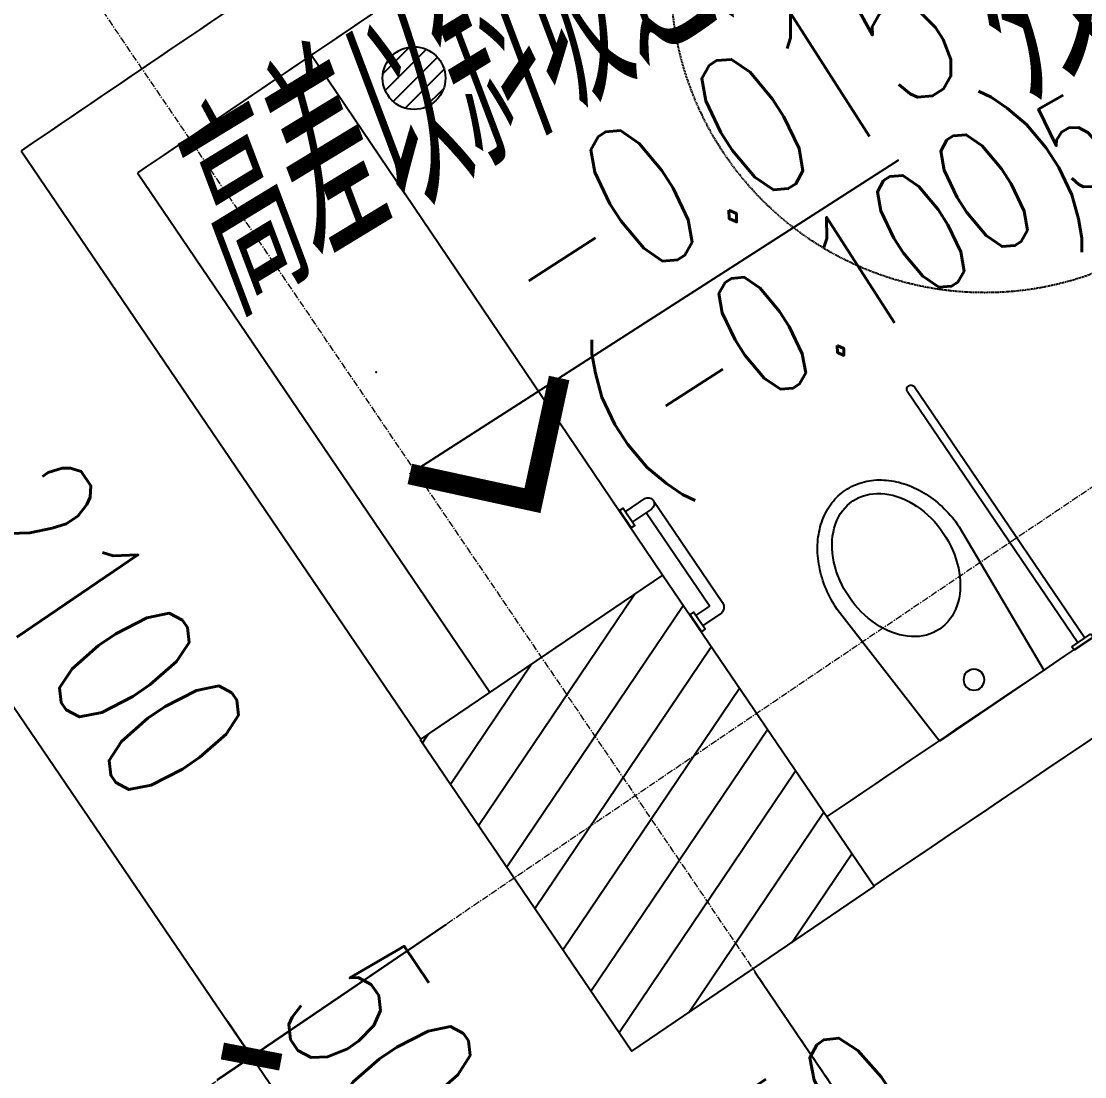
# Model space of a CAD drawing. Header units: millimetres. Extents: x -167 to 12027559, y -6694179 to 6449.
# Drawn here: x 11603958 to 11606499, y -6439510 to -6436987 of the extents above; entities that cross this region are included whole.
import ezdxf
from ezdxf.enums import TextEntityAlignment as Align

# ---------------------------------------------------------------- set-up
doc = ezdxf.new("R2010")
doc.units = ezdxf.units.MM
doc.header["$LTSCALE"] = 10
for name, pattern in [('A1-RG-AXIS$0$CENTER', [50.8, 31.75, -6.35, 6.35, -6.35]), ('A1-RI-F1$0$442 Site - Ground$0$HIDDEN2', [0.1875, 0.125, -0.0625]), ('A1-RI-F1$0$CENTER2', [1.125, 0.75, -0.125, 0.125, -0.125]), ('A1-RI-F1$0$Dash', [6, 3, -3]), ('A1-RI-F1$0$HIDDEN', [0.375, 0.25, -0.125]), ('A1-RI-F1$0$SJX', [9, 6, -3]), ('A1-RI-F1$0$ZXX0', [15, 10, -2.5, 0, -2.5]), ('A1-RI-F1$0$ZXX1000', [18, 15, -1.25, 0.5, -1.25])]:
    doc.linetypes.add(name, pattern=pattern)
for name, color, linetype in [('A1-RD-1F$0$A-GLAZ', 140, 'Continuous'), ('A1-RG-AXIS$0$A-COLU-HATH', 8, 'Continuous'), ('A1-RG-AXIS$0$A-COLUMN', 7, 'Continuous'), ('A1-RI-F1$0$442 Site - clean$0$mry-roads', 2, 'Continuous'), ('A1-RI-F1$0$442 Site - clean$0$mry-water hatch', 154, 'Continuous'), ('A1-RI-F1$0$442 Site - Ground$0$mry-overhead', 253, 'A1-RI-F1$0$442 Site - Ground$0$HIDDEN2'), ('A1-RI-F1$0$A-DIMS-1：100', 1, 'Continuous'), ('A1-RI-F1$0$A-EVAC1', 5, 'Continuous'), ('A1-RI-F1$0$A-FIXT', 55, 'Continuous'), ('A1-RI-F1$0$A-HATH', 8, 'Continuous'), ('A1-RI-F1$0$A-STRS-TREA', 50, 'Continuous'), ('A1-RI-F1$0$A-SYMB', 4, 'Continuous'), ('A1-RI-F1$0$A-SYMB-AREA', 4, 'Continuous'), ('A1-RI-F1$0$A-SYMB-NAME', 4, 'Continuous'), ('A1-RI-F1$0$A-TEXT', 4, 'Continuous'), ('A1-RI-F1$0$A-WALL', 7, 'Continuous'), ('A1-RI-F1$0$G-ACCS', 7, 'Continuous'), ('A1-RI-F1$0$G-EVAC', 5, 'Continuous'), ('A1-RI-F1$0$道路中线_N1', 7, 'Continuous'), ('A1-RI-F1$0$道路中线_中科路', 7, 'Continuous'), ('A1-RI-F1$0$道路中线_内部道路', 3, 'A1-RI-F1$0$CENTER2')]:
    doc.layers.add(name, color=color, linetype=linetype)
doc.layers.add('A1-RG-AXIS$0$A-GRID', color=1, linetype='A1-RG-AXIS$0$CENTER', lineweight=9)
doc.layers.add('A1-RI-F1$0$车行道边线', color=5, linetype='A1-RI-F1$0$SJX', lineweight=40)
doc.styles.add('A1-RI-F1$0$ECADI', font='gbeitc.shx', dxfattribs={"width": 0.7, "bigfont": 'gbcbig.shx'})
doc.styles.add('A1-RI-F1$0$XD2008', font='txt.shx', dxfattribs={"width": 0.7, "bigfont": 'xd-hztxt.shx'})
doc.dimstyles.new('A1-RI-F1$0$XD100$0', dxfattribs={"dimscale": 100, "dimtxt": 3.5, "dimasz": 2, "dimexe": 1, "dimexo": 2, "dimgap": 1, "dimtad": 1, "dimdec": 0, "dimdsep": 46, "dimtxsty": 'A1-RI-F1$0$XD2008', "dimblk1": 'A1-RI-F1$0$_ArchTick', "dimblk2": 'A1-RI-F1$0$_ArchTick', "dimsah": 1, "dimcen": 2.5, "dimclrd": 1, "dimclre": 1, "dimclrt": 4, "dimaunit": 1, "dimadec": 0, "dimazin": 0, "dimtfac": 1, "dimtdec": 0, "dimtix": 1, "dimtmove": 2, "dimatfit": 3, "dimfxl": 0, "dimtolj": 1, "dimtzin": 0, "dimarcsym": 0})
pattern_1 = [(56, (-5304, 12651), (-92.02317055, 62.0704123), [])]

# ---------------------------------------------------------------- blocks, each defined once
blk = doc.blocks.new('A1-RI-F1$0$A-X-D2-60$0$A$C3F557B8E')
at = {"layer": 'A1-RI-F1$0$A-FIXT'}
for p, q in [((10, 340), (60, 340)), ((10, 310), (47.4, 310)), ((50, 40), (50, 307.5)), ((80, 25), (80, 320)), ((65, 40), (10, 40)), ((65, 10), (10, 10))]:
    blk.add_line(p, q, dxfattribs=at)
for points in [[(0, 300), (0, 350), (10, 350), (10, 300)], [(0, 0), (10, 0), (10, 50), (0, 50)]]:
    blk.add_lwpolyline(points, close=True, dxfattribs=at)
for centre, radius, start, end in [((60, 320), 20, 0, 90), ((47.4, 307.4), 2.62, 0.6603, 89.7265), ((65, 25), 15, 270, 90)]:
    blk.add_arc(centre, radius, start, end, dxfattribs=at)
blk = doc.blocks.new('A1-RI-F1$0$A-X-D2-60$0$A$C5B7600E4')
at = {"layer": 'A1-RI-F1$0$A-FIXT'}
for p, q in [((55, 745), (0, 745)), ((0, 745), (0, 735)), ((9.5, 744.9), (54.5, 744.9)), ((55, 735), (55, 745)), ((0, 735), (55, 735)), ((17.5, 10), (17.5, 735)), ((37.5, 10), (37.5, 735))]:
    blk.add_line(p, q, dxfattribs=at)
blk.add_arc((27.5, 10), 10, 180, 0, dxfattribs=at)
blk = doc.blocks.new('A1-RI-F1$0$A-X-D2-60$0$A$C13196AD3')
at = {"layer": 'A1-RI-F1$0$A-FIXT'}
for p, q in [((83.2, 756.6, 0), (57.8, 359.3, 0)), ((83.2, 756.6, 0), (57.8, 359.3, 0)), ((384.6, 756.6, 0), (83.2, 756.6, 0)), ((410, 359.3, 0), (384.6, 756.6, 0)), ((410, 359.3, 0), (384.6, 756.6, 0)), ((216.8, 534, 0), (208.4, 532.2, 0)), ((216.8, 534, 0), (208.4, 532.2, 0)), ((225.3, 535.1, 0), (216.8, 534, 0)), ((225.3, 535.1, 0), (216.8, 534, 0)), ((233.9, 535.4, 0), (225.3, 535.1, 0)), ((233.9, 535.4, 0), (225.3, 535.1, 0)), ((242.4, 535.1, 0), (233.9, 535.4, 0)), ((242.4, 535.1, 0), (233.9, 535.4, 0)), ((250.9, 534, 0), (242.4, 535.1, 0)), ((250.9, 534, 0), (242.4, 535.1, 0)), ((259.4, 532.2, 0), (250.9, 534, 0)), ((259.4, 532.2, 0), (250.9, 534, 0)), ((168.3, 512.6, 0), (161, 506.6, 0)), ((168.3, 512.6, 0), (161, 506.6, 0)), ((175.9, 517.8, 0), (168.3, 512.6, 0)), ((175.9, 517.8, 0), (168.3, 512.6, 0)), ((183.8, 522.4, 0), (175.9, 517.8, 0)), ((183.8, 522.4, 0), (175.9, 517.8, 0)), ((191.8, 526.4, 0), (183.8, 522.4, 0)), ((191.8, 526.4, 0), (183.8, 522.4, 0)), ((200, 529.6, 0), (191.8, 526.4, 0)), ((200, 529.6, 0), (191.8, 526.4, 0)), ((208.4, 532.2, 0), (200, 529.6, 0)), ((208.4, 532.2, 0), (200, 529.6, 0)), ((267.7, 529.6, 0), (259.4, 532.2, 0)), ((267.7, 529.6, 0), (259.4, 532.2, 0)), ((275.9, 526.4, 0), (267.7, 529.6, 0)), ((275.9, 526.4, 0), (267.7, 529.6, 0)), ((284, 522.4, 0), (275.9, 526.4, 0)), ((284, 522.4, 0), (275.9, 526.4, 0)), ((291.8, 517.8, 0), (284, 522.4, 0)), ((291.8, 517.8, 0), (284, 522.4, 0)), ((299.4, 512.6, 0), (291.8, 517.8, 0)), ((299.4, 512.6, 0), (291.8, 517.8, 0)), ((306.8, 506.6, 0), (299.4, 512.6, 0)), ((306.8, 506.6, 0), (299.4, 512.6, 0)), ((140.7, 485.3, 0), (134.7, 477.1, 0)), ((140.7, 485.3, 0), (134.7, 477.1, 0)), ((147.1, 493, 0), (140.7, 485.3, 0)), ((147.1, 493, 0), (140.7, 485.3, 0)), ((153.9, 500.1, 0), (147.1, 493, 0)), ((153.9, 500.1, 0), (147.1, 493, 0)), ((161, 506.6, 0), (153.9, 500.1, 0)), ((161, 506.6, 0), (153.9, 500.1, 0)), ((313.9, 500.1, 0), (306.8, 506.6, 0)), ((313.9, 500.1, 0), (306.8, 506.6, 0)), ((320.6, 493, 0), (313.9, 500.1, 0)), ((320.6, 493, 0), (313.9, 500.1, 0)), ((327, 485.3, 0), (320.6, 493, 0)), ((327, 485.3, 0), (320.6, 493, 0)), ((333.1, 477.1, 0), (327, 485.3, 0)), ((333.1, 477.1, 0), (327, 485.3, 0)), ((123.8, 459.2, 0), (119, 449.6, 0)), ((123.8, 459.2, 0), (119, 449.6, 0)), ((129, 468.4, 0), (123.8, 459.2, 0)), ((129, 468.4, 0), (123.8, 459.2, 0)), ((134.7, 477.1, 0), (129, 468.4, 0)), ((134.7, 477.1, 0), (129, 468.4, 0)), ((338.7, 468.4, 0), (333.1, 477.1, 0)), ((338.7, 468.4, 0), (333.1, 477.1, 0)), ((344, 459.2, 0), (338.7, 468.4, 0)), ((344, 459.2, 0), (338.7, 468.4, 0)), ((348.8, 449.6, 0), (344, 459.2, 0)), ((348.8, 449.6, 0), (344, 459.2, 0)), ((114.6, 439.6, 0), (110.7, 429.2, 0)), ((114.6, 439.6, 0), (110.7, 429.2, 0)), ((119, 449.6, 0), (114.6, 439.6, 0)), ((119, 449.6, 0), (114.6, 439.6, 0)), ((353.1, 439.6, 0), (348.8, 449.6, 0)), ((353.1, 439.6, 0), (348.8, 449.6, 0)), ((357, 429.2, 0), (353.1, 439.6, 0)), ((357, 429.2, 0), (353.1, 439.6, 0)), ((104.4, 407.6, 0), (102.1, 396.4, 0)), ((104.4, 407.6, 0), (102.1, 396.4, 0)), ((107.3, 418.5, 0), (104.4, 407.6, 0)), ((107.3, 418.5, 0), (104.4, 407.6, 0)), ((110.7, 429.2, 0), (107.3, 418.5, 0)), ((110.7, 429.2, 0), (107.3, 418.5, 0)), ((360.4, 418.5, 0), (357, 429.2, 0)), ((360.4, 418.5, 0), (357, 429.2, 0)), ((363.3, 407.6, 0), (360.4, 418.5, 0)), ((363.3, 407.6, 0), (360.4, 418.5, 0)), ((365.7, 396.4, 0), (363.3, 407.6, 0)), ((365.7, 396.4, 0), (363.3, 407.6, 0)), ((100.2, 385.1, 0), (98.9, 373.6, 0)), ((100.2, 385.1, 0), (98.9, 373.6, 0)), ((102.1, 396.4, 0), (100.2, 385.1, 0)), ((102.1, 396.4, 0), (100.2, 385.1, 0)), ((367.6, 385.1, 0), (365.7, 396.4, 0)), ((367.6, 385.1, 0), (365.7, 396.4, 0)), ((368.9, 373.6, 0), (367.6, 385.1, 0)), ((368.9, 373.6, 0), (367.6, 385.1, 0)), ((57.8, 359.3, 0), (57.9, 352.3, 0)), ((57.8, 359.3, 0), (57.9, 352.3, 0)), ((98.1, 362.1, 0), (97.8, 350.4, 0)), ((98.1, 362.1, 0), (97.8, 350.4, 0)), ((98.9, 373.6, 0), (98.1, 362.1, 0)), ((98.9, 373.6, 0), (98.1, 362.1, 0)), ((369.7, 362.1, 0), (368.9, 373.6, 0)), ((369.7, 362.1, 0), (368.9, 373.6, 0)), ((370, 350.4, 0), (369.7, 362.1, 0)), ((370, 350.4, 0), (369.7, 362.1, 0)), ((409.9, 352.3, 0), (410, 359.3, 0)), ((409.9, 352.3, 0), (410, 359.3, 0)), ((57.9, 352.3, 0), (58.1, 345.2, 0)), ((57.9, 352.3, 0), (58.1, 345.2, 0)), ((58.1, 345.2, 0), (58.6, 338.1, 0)), ((58.1, 345.2, 0), (58.6, 338.1, 0)), ((58.6, 338.1, 0), (59.2, 331.1, 0)), ((58.6, 338.1, 0), (59.2, 331.1, 0)), ((59.2, 331.1, 0), (60, 324.1, 0)), ((59.2, 331.1, 0), (60, 324.1, 0)), ((97.8, 350.4, 0), (98.1, 338.8, 0)), ((97.8, 350.4, 0), (98.1, 338.8, 0)), ((98.1, 338.8, 0), (98.9, 327.2, 0)), ((98.1, 338.8, 0), (98.9, 327.2, 0)), ((368.9, 327.2, 0), (369.7, 338.8, 0)), ((368.9, 327.2, 0), (369.7, 338.8, 0)), ((369.7, 338.8, 0), (370, 350.4, 0)), ((369.7, 338.8, 0), (370, 350.4, 0)), ((407.8, 324.1, 0), (408.6, 331.1, 0)), ((407.8, 324.1, 0), (408.6, 331.1, 0)), ((408.6, 331.1, 0), (409.2, 338.1, 0)), ((408.6, 331.1, 0), (409.2, 338.1, 0)), ((409.2, 338.1, 0), (409.6, 345.2, 0)), ((409.2, 338.1, 0), (409.6, 345.2, 0)), ((409.6, 345.2, 0), (409.9, 352.3, 0)), ((409.6, 345.2, 0), (409.9, 352.3, 0)), ((60, 324.1, 0), (60.9, 317.2, 0)), ((60, 324.1, 0), (60.9, 317.2, 0)), ((60.9, 317.2, 0), (62, 310.2, 0)), ((60.9, 317.2, 0), (62, 310.2, 0)), ((62, 310.2, 0), (63.3, 303.4, 0)), ((62, 310.2, 0), (63.3, 303.4, 0)), ((98.9, 327.2, 0), (100.2, 315.8, 0)), ((98.9, 327.2, 0), (100.2, 315.8, 0)), ((100.2, 315.8, 0), (102.1, 304.4, 0)), ((100.2, 315.8, 0), (102.1, 304.4, 0)), ((365.7, 304.4, 0), (367.6, 315.8, 0)), ((365.7, 304.4, 0), (367.6, 315.8, 0)), ((367.6, 315.8, 0), (368.9, 327.2, 0)), ((367.6, 315.8, 0), (368.9, 327.2, 0)), ((404.4, 303.4, 0), (405.7, 310.2, 0)), ((404.4, 303.4, 0), (405.7, 310.2, 0)), ((405.7, 310.2, 0), (406.9, 317.2, 0)), ((405.7, 310.2, 0), (406.9, 317.2, 0)), ((406.9, 317.2, 0), (407.8, 324.1, 0)), ((406.9, 317.2, 0), (407.8, 324.1, 0)), ((63.3, 303.4, 0), (64.8, 296.5, 0)), ((63.3, 303.4, 0), (64.8, 296.5, 0)), ((64.8, 296.5, 0), (66.4, 289.8, 0)), ((64.8, 296.5, 0), (66.4, 289.8, 0)), ((66.4, 289.8, 0), (68.2, 283.1, 0)), ((66.4, 289.8, 0), (68.2, 283.1, 0)), ((68.2, 283.1, 0), (70.1, 276.5, 0)), ((68.2, 283.1, 0), (70.1, 276.5, 0)), ((102.1, 304.4, 0), (104.4, 293.3, 0)), ((102.1, 304.4, 0), (104.4, 293.3, 0)), ((104.4, 293.3, 0), (107.3, 282.3, 0)), ((104.4, 293.3, 0), (107.3, 282.3, 0)), ((107.3, 282.3, 0), (110.7, 271.7, 0)), ((107.3, 282.3, 0), (110.7, 271.7, 0)), ((357, 271.7, 0), (360.4, 282.3, 0)), ((357, 271.7, 0), (360.4, 282.3, 0)), ((360.4, 282.3, 0), (363.3, 293.3, 0)), ((360.4, 282.3, 0), (363.3, 293.3, 0)), ((363.3, 293.3, 0), (365.7, 304.4, 0)), ((363.3, 293.3, 0), (365.7, 304.4, 0)), ((397.6, 276.5, 0), (399.6, 283.1, 0)), ((397.6, 276.5, 0), (399.6, 283.1, 0)), ((399.6, 283.1, 0), (401.4, 289.8, 0)), ((399.6, 283.1, 0), (401.4, 289.8, 0)), ((401.4, 289.8, 0), (403, 296.5, 0)), ((401.4, 289.8, 0), (403, 296.5, 0)), ((403, 296.5, 0), (404.4, 303.4, 0)), ((403, 296.5, 0), (404.4, 303.4, 0)), ((70.1, 276.5, 0), (72.3, 270, 0)), ((70.1, 276.5, 0), (72.3, 270, 0)), ((72.3, 270, 0), (74.5, 263.5, 0)), ((72.3, 270, 0), (74.5, 263.5, 0)), ((74.5, 263.5, 0), (77, 257.2, 0)), ((74.5, 263.5, 0), (77, 257.2, 0)), ((77, 257.2, 0), (79.6, 250.9, 0)), ((77, 257.2, 0), (79.6, 250.9, 0)), ((110.7, 271.7, 0), (114.6, 261.3, 0)), ((110.7, 271.7, 0), (114.6, 261.3, 0)), ((114.6, 261.3, 0), (119, 251.3, 0)), ((114.6, 261.3, 0), (119, 251.3, 0)), ((348.8, 251.3, 0), (353.1, 261.3, 0)), ((348.8, 251.3, 0), (353.1, 261.3, 0)), ((353.1, 261.3, 0), (357, 271.7, 0)), ((353.1, 261.3, 0), (357, 271.7, 0)), ((388.2, 250.9, 0), (390.8, 257.2, 0)), ((388.2, 250.9, 0), (390.8, 257.2, 0)), ((390.8, 257.2, 0), (393.2, 263.5, 0)), ((390.8, 257.2, 0), (393.2, 263.5, 0)), ((393.2, 263.5, 0), (395.5, 270, 0)), ((393.2, 263.5, 0), (395.5, 270, 0)), ((395.5, 270, 0), (397.6, 276.5, 0)), ((395.5, 270, 0), (397.6, 276.5, 0)), ((79.6, 250.9, 0), (82.3, 244.8, 0)), ((79.6, 250.9, 0), (82.3, 244.8, 0)), ((82.3, 244.8, 0), (85.2, 238.8, 0)), ((82.3, 244.8, 0), (85.2, 238.8, 0)), ((85.2, 238.8, 0), (88.2, 232.9, 0)), ((85.2, 238.8, 0), (88.2, 232.9, 0)), ((88.2, 232.9, 0), (91.4, 227.1, 0)), ((88.2, 232.9, 0), (91.4, 227.1, 0)), ((119, 251.3, 0), (123.8, 241.7, 0)), ((119, 251.3, 0), (123.8, 241.7, 0)), ((123.8, 241.7, 0), (129, 232.5, 0)), ((123.8, 241.7, 0), (129, 232.5, 0)), ((129, 232.5, 0), (134.7, 223.8, 0)), ((129, 232.5, 0), (134.7, 223.8, 0)), ((333.1, 223.8, 0), (338.7, 232.5, 0)), ((333.1, 223.8, 0), (338.7, 232.5, 0)), ((338.7, 232.5, 0), (344, 241.7, 0)), ((338.7, 232.5, 0), (344, 241.7, 0)), ((344, 241.7, 0), (348.8, 251.3, 0)), ((344, 241.7, 0), (348.8, 251.3, 0)), ((376.3, 227.1, 0), (379.5, 232.9, 0)), ((376.3, 227.1, 0), (379.5, 232.9, 0)), ((379.5, 232.9, 0), (382.6, 238.8, 0)), ((379.5, 232.9, 0), (382.6, 238.8, 0)), ((382.6, 238.8, 0), (385.5, 244.8, 0)), ((382.6, 238.8, 0), (385.5, 244.8, 0)), ((385.5, 244.8, 0), (388.2, 250.9, 0)), ((385.5, 244.8, 0), (388.2, 250.9, 0)), ((91.4, 227.1, 0), (94.7, 221.4, 0)), ((91.4, 227.1, 0), (94.7, 221.4, 0)), ((94.7, 221.4, 0), (98.2, 215.9, 0)), ((94.7, 221.4, 0), (98.2, 215.9, 0)), ((98.2, 215.9, 0), (101.8, 210.5, 0)), ((98.2, 215.9, 0), (101.8, 210.5, 0)), ((101.8, 210.5, 0), (105.5, 205.3, 0)), ((101.8, 210.5, 0), (105.5, 205.3, 0)), ((105.5, 205.3, 0), (109.4, 200.2, 0)), ((105.5, 205.3, 0), (109.4, 200.2, 0)), ((134.7, 223.8, 0), (140.7, 215.6, 0)), ((134.7, 223.8, 0), (140.7, 215.6, 0)), ((140.7, 215.6, 0), (147.1, 207.9, 0)), ((140.7, 215.6, 0), (147.1, 207.9, 0)), ((147.1, 207.9, 0), (153.9, 200.8, 0)), ((147.1, 207.9, 0), (153.9, 200.8, 0)), ((313.9, 200.8, 0), (320.6, 207.9, 0)), ((313.9, 200.8, 0), (320.6, 207.9, 0)), ((320.6, 207.9, 0), (327, 215.6, 0)), ((320.6, 207.9, 0), (327, 215.6, 0)), ((327, 215.6, 0), (333.1, 223.8, 0)), ((327, 215.6, 0), (333.1, 223.8, 0)), ((358.4, 200.2, 0), (362.3, 205.3, 0)), ((358.4, 200.2, 0), (362.3, 205.3, 0)), ((362.3, 205.3, 0), (366, 210.5, 0)), ((362.3, 205.3, 0), (366, 210.5, 0)), ((366, 210.5, 0), (369.6, 215.9, 0)), ((366, 210.5, 0), (369.6, 215.9, 0)), ((369.6, 215.9, 0), (373, 221.4, 0)), ((369.6, 215.9, 0), (373, 221.4, 0)), ((373, 221.4, 0), (376.3, 227.1, 0)), ((373, 221.4, 0), (376.3, 227.1, 0)), ((109.4, 200.2, 0), (113.3, 195.3, 0)), ((109.4, 200.2, 0), (113.3, 195.3, 0)), ((113.3, 195.3, 0), (117.4, 190.5, 0)), ((113.3, 195.3, 0), (117.4, 190.5, 0)), ((117.4, 190.5, 0), (121.6, 186, 0)), ((117.4, 190.5, 0), (121.6, 186, 0)), ((121.6, 186, 0), (125.9, 181.5, 0)), ((121.6, 186, 0), (125.9, 181.5, 0)), ((125.9, 181.5, 0), (130.4, 177.3, 0)), ((125.9, 181.5, 0), (130.4, 177.3, 0)), ((153.9, 200.8, 0), (161, 194.2, 0)), ((153.9, 200.8, 0), (161, 194.2, 0)), ((161, 194.2, 0), (168.3, 188.3, 0)), ((161, 194.2, 0), (168.3, 188.3, 0)), ((168.3, 188.3, 0), (175.9, 183, 0)), ((168.3, 188.3, 0), (175.9, 183, 0)), ((175.9, 183, 0), (183.8, 178.4, 0)), ((175.9, 183, 0), (183.8, 178.4, 0)), ((183.8, 178.4, 0), (191.8, 174.5, 0)), ((183.8, 178.4, 0), (191.8, 174.5, 0)), ((275.9, 174.5, 0), (284, 178.4, 0)), ((275.9, 174.5, 0), (284, 178.4, 0)), ((284, 178.4, 0), (291.8, 183, 0)), ((284, 178.4, 0), (291.8, 183, 0)), ((291.8, 183, 0), (299.4, 188.3, 0)), ((291.8, 183, 0), (299.4, 188.3, 0)), ((299.4, 188.3, 0), (306.8, 194.2, 0)), ((299.4, 188.3, 0), (306.8, 194.2, 0)), ((306.8, 194.2, 0), (313.9, 200.8, 0)), ((306.8, 194.2, 0), (313.9, 200.8, 0)), ((337.4, 177.3, 0), (341.8, 181.5, 0)), ((337.4, 177.3, 0), (341.8, 181.5, 0)), ((341.8, 181.5, 0), (346.1, 186, 0)), ((341.8, 181.5, 0), (346.1, 186, 0)), ((346.1, 186, 0), (350.3, 190.5, 0)), ((346.1, 186, 0), (350.3, 190.5, 0)), ((350.3, 190.5, 0), (354.4, 195.3, 0)), ((350.3, 190.5, 0), (354.4, 195.3, 0)), ((354.4, 195.3, 0), (358.4, 200.2, 0)), ((354.4, 195.3, 0), (358.4, 200.2, 0)), ((130.4, 177.3, 0), (134.9, 173.2, 0)), ((130.4, 177.3, 0), (134.9, 173.2, 0)), ((134.9, 173.2, 0), (139.5, 169.3, 0)), ((134.9, 173.2, 0), (139.5, 169.3, 0)), ((139.5, 169.3, 0), (144.2, 165.7, 0)), ((139.5, 169.3, 0), (144.2, 165.7, 0)), ((144.2, 165.7, 0), (149, 162.2, 0)), ((144.2, 165.7, 0), (149, 162.2, 0)), ((149, 162.2, 0), (153.9, 158.8, 0)), ((149, 162.2, 0), (153.9, 158.8, 0)), ((153.9, 158.8, 0), (158.9, 155.7, 0)), ((153.9, 158.8, 0), (158.9, 155.7, 0)), ((158.9, 155.7, 0), (163.9, 152.8, 0)), ((158.9, 155.7, 0), (163.9, 152.8, 0)), ((163.9, 152.8, 0), (169.1, 150.1, 0)), ((163.9, 152.8, 0), (169.1, 150.1, 0)), ((191.8, 174.5, 0), (200, 171.2, 0)), ((191.8, 174.5, 0), (200, 171.2, 0)), ((200, 171.2, 0), (208.4, 168.7, 0)), ((200, 171.2, 0), (208.4, 168.7, 0)), ((208.4, 168.7, 0), (216.8, 166.9, 0)), ((208.4, 168.7, 0), (216.8, 166.9, 0)), ((216.8, 166.9, 0), (225.3, 165.8, 0)), ((216.8, 166.9, 0), (225.3, 165.8, 0)), ((225.3, 165.8, 0), (233.9, 165.4, 0)), ((225.3, 165.8, 0), (233.9, 165.4, 0)), ((233.9, 165.4, 0), (242.4, 165.8, 0)), ((233.9, 165.4, 0), (242.4, 165.8, 0)), ((242.4, 165.8, 0), (250.9, 166.9, 0)), ((242.4, 165.8, 0), (250.9, 166.9, 0)), ((250.9, 166.9, 0), (259.4, 168.7, 0)), ((250.9, 166.9, 0), (259.4, 168.7, 0)), ((259.4, 168.7, 0), (267.7, 171.2, 0)), ((259.4, 168.7, 0), (267.7, 171.2, 0)), ((267.7, 171.2, 0), (275.9, 174.5, 0)), ((267.7, 171.2, 0), (275.9, 174.5, 0)), ((298.7, 150.1, 0), (303.8, 152.8, 0)), ((298.7, 150.1, 0), (303.8, 152.8, 0)), ((303.8, 152.8, 0), (308.9, 155.7, 0)), ((303.8, 152.8, 0), (308.9, 155.7, 0)), ((308.9, 155.7, 0), (313.8, 158.8, 0)), ((308.9, 155.7, 0), (313.8, 158.8, 0)), ((313.8, 158.8, 0), (318.7, 162.2, 0)), ((313.8, 158.8, 0), (318.7, 162.2, 0)), ((318.7, 162.2, 0), (323.5, 165.7, 0)), ((318.7, 162.2, 0), (323.5, 165.7, 0)), ((323.5, 165.7, 0), (328.2, 169.3, 0)), ((323.5, 165.7, 0), (328.2, 169.3, 0)), ((328.2, 169.3, 0), (332.9, 173.2, 0)), ((328.2, 169.3, 0), (332.9, 173.2, 0)), ((332.9, 173.2, 0), (337.4, 177.3, 0)), ((332.9, 173.2, 0), (337.4, 177.3, 0)), ((169.1, 150.1, 0), (174.2, 147.6, 0)), ((169.1, 150.1, 0), (174.2, 147.6, 0)), ((174.2, 147.6, 0), (179.5, 145.3, 0)), ((174.2, 147.6, 0), (179.5, 145.3, 0)), ((179.5, 145.3, 0), (184.8, 143.3, 0)), ((179.5, 145.3, 0), (184.8, 143.3, 0)), ((184.8, 143.3, 0), (190.1, 141.4, 0)), ((184.8, 143.3, 0), (190.1, 141.4, 0)), ((190.1, 141.4, 0), (195.5, 139.7, 0)), ((190.1, 141.4, 0), (195.5, 139.7, 0)), ((195.5, 139.7, 0), (200.9, 138.3, 0)), ((195.5, 139.7, 0), (200.9, 138.3, 0)), ((200.9, 138.3, 0), (206.3, 137.1, 0)), ((200.9, 138.3, 0), (206.3, 137.1, 0)), ((206.3, 137.1, 0), (211.8, 136.1, 0)), ((206.3, 137.1, 0), (211.8, 136.1, 0)), ((211.8, 136.1, 0), (217.3, 135.3, 0)), ((211.8, 136.1, 0), (217.3, 135.3, 0)), ((217.3, 135.3, 0), (222.8, 134.8, 0)), ((217.3, 135.3, 0), (222.8, 134.8, 0)), ((222.8, 134.8, 0), (228.4, 134.4, 0)), ((222.8, 134.8, 0), (228.4, 134.4, 0)), ((228.4, 134.4, 0), (233.9, 134.3, 0)), ((228.4, 134.4, 0), (233.9, 134.3, 0)), ((233.9, 134.3, 0), (239.4, 134.4, 0)), ((233.9, 134.3, 0), (239.4, 134.4, 0)), ((239.4, 134.4, 0), (244.9, 134.8, 0)), ((239.4, 134.4, 0), (244.9, 134.8, 0)), ((244.9, 134.8, 0), (250.5, 135.3, 0)), ((244.9, 134.8, 0), (250.5, 135.3, 0)), ((250.5, 135.3, 0), (256, 136.1, 0)), ((250.5, 135.3, 0), (256, 136.1, 0)), ((256, 136.1, 0), (261.4, 137.1, 0)), ((256, 136.1, 0), (261.4, 137.1, 0)), ((261.4, 137.1, 0), (266.9, 138.3, 0)), ((261.4, 137.1, 0), (266.9, 138.3, 0)), ((266.9, 138.3, 0), (272.3, 139.7, 0)), ((266.9, 138.3, 0), (272.3, 139.7, 0)), ((272.3, 139.7, 0), (277.7, 141.4, 0)), ((272.3, 139.7, 0), (277.7, 141.4, 0)), ((277.7, 141.4, 0), (283, 143.3, 0)), ((277.7, 141.4, 0), (283, 143.3, 0)), ((283, 143.3, 0), (288.3, 145.3, 0)), ((283, 143.3, 0), (288.3, 145.3, 0)), ((288.3, 145.3, 0), (293.5, 147.6, 0)), ((288.3, 145.3, 0), (293.5, 147.6, 0)), ((293.5, 147.6, 0), (298.7, 150.1, 0)), ((293.5, 147.6, 0), (298.7, 150.1, 0))]:
    blk.add_line(p, q, dxfattribs=at)
blk.add_circle((233.9, 681.6, 0), 25, dxfattribs=at)
blk = doc.blocks.new('A1-RI-F1$0$5erhfh')
at = {"layer": 'A1-RI-F1$0$A-SYMB-AREA', "style": 'A1-RI-F1$0$ECADI', "width": 0.7}
blk.add_attdef('340M2', text='', height=2.5, dxfattribs=at).set_placement((0, 1.25), align=Align.MIDDLE_LEFT)
at = {"layer": 'A1-RI-F1$0$A-SYMB-NAME', "style": 'A1-RI-F1$0$ECADI', "width": 0.7}
blk.add_attdef('CHINESENAME', (-12.292, 3.087), '', height=4.5, dxfattribs=at)
blk = doc.blocks.new('A1-RG-AXIS$0$colu')
at = {"layer": 'A1-RG-AXIS$0$A-COLU-HATH', "linetype": 'ByBlock'}
h = blk.add_hatch(dxfattribs=at)
h.set_pattern_fill('ANSI31', color=256, scale=888, angle=11, style=0)
h.set_pattern_definition(pattern_1)
h.paths.add_polyline_path([(11591264.2, -6433838.8), (11591158.5, -6433556.8), (11590222.1, -6433907.7), (11590399.9, -6434382.1)])
h.paths.add_polyline_path([(11582705.6, -6437301.3), (11582516, -6436795.2), (11581579.6, -6437146.1), (11581701, -6437474.4)])
h.paths.add_polyline_path([(11590471.6, -6449023.6), (11591079.8, -6449817.4), (11591635.4, -6449391.7), (11591027.3, -6448597.9)])
h.paths.add_polyline_path([(11597647.1, -6443800.1), (11598173.7, -6444529.9), (11598741.4, -6444120.4), (11598214.8, -6443390.5)])
h.paths.add_polyline_path([(11585545.5, -6442593.7), (11586153.7, -6443387.5), (11586709.3, -6442961.8), (11586101.2, -6442168)])
h.paths.add_polyline_path([(11592849.2, -6437150.3), (11593375.8, -6437880.2), (11593943.4, -6437470.6), (11593416.8, -6436740.7)])
h.paths.add_polyline_path([(11606394.6, -6455923.8), (11606921.2, -6456653.6), (11607488.9, -6456244), (11606962.3, -6455514.2)])
h.paths.add_polyline_path([(11601625.9, -6449314.5), (11602152.5, -6450044.4), (11602720.2, -6449634.8), (11602193.6, -6448905)])
edge = h.paths.add_edge_path()
edge.add_arc((11595249.5, -6454684.4), 425, 0, 360)
edge = h.paths.add_edge_path()
edge.add_arc((11600175.9, -6461114.9), 425, 0, 360)
h.paths.add_polyline_path([(11613306.9, -6451073.5), (11613812.4, -6451818.2), (11614391.5, -6451425.1), (11613886.1, -6450680.4)])
h.paths.add_polyline_path([(11620355.7, -6446423.7), (11620839.5, -6447182.6), (11621429.7, -6446806.3), (11620945.9, -6446047.4)])
h.paths.add_polyline_path([(11615974.2, -6439551.7), (11616458.1, -6440310.5), (11617048.3, -6439934.2), (11616564.5, -6439175.3)])
h.paths.add_polyline_path([(11608730, -6444330.1), (11609235.4, -6445074.8), (11609814.6, -6444681.6), (11609309.2, -6443937)])
h.paths.add_polyline_path([(11600306.1, -6431918.8), (11600811.6, -6432663.5), (11601390.7, -6432270.4), (11600885.3, -6431525.7)])
h.paths.add_polyline_path([(11607910.2, -6426903.7), (11608394.1, -6427662.5), (11608984.3, -6427286.2), (11608500.5, -6426527.3)])
h.paths.add_polyline_path([(11630302.3, -6423284.6), (11630692.9, -6423982.7), (11631129.2, -6423738.6), (11630738.6, -6423040.4)])
h.paths.add_polyline_path([(11626248.1, -6416039.2), (11626638.7, -6416737.4), (11627075.1, -6416493.2), (11626684.4, -6415795.1)])
h.paths.add_polyline_path([(11627535, -6441978.3), (11627996.9, -6442750.7), (11628597.7, -6442391.5), (11628135.8, -6441619.1)])
h.paths.add_polyline_path([(11634839, -6437740.8), (11635278.5, -6438526.2), (11635889.4, -6438184.4), (11635449.9, -6437399)])
h.paths.add_polyline_path([(11615655.2, -6422108.9), (11616117.1, -6422881.3), (11616717.9, -6422522.1), (11616256, -6421749.7)])
h.paths.add_polyline_path([(11619863.2, -6429146.9), (11620325, -6429919.3), (11620925.8, -6429560.1), (11620464, -6428787.6)])
h.paths.add_polyline_path([(11630859.3, -6430628.5), (11631298.8, -6431413.9), (11631909.7, -6431072.1), (11631470.2, -6430286.7)])
h.paths.add_polyline_path([(11627538.8, -6424694.4), (11627978.3, -6425479.8), (11628589.1, -6425138), (11628149.7, -6424352.6)])
h.paths.add_polyline_path([(11623352.7, -6434983.2), (11623814.5, -6435755.7), (11624415.3, -6435396.5), (11623953.5, -6434624)])
h.paths.add_polyline_path([(11623534.7, -6417538.5), (11623974.1, -6418323.9), (11624585, -6417982.1), (11624145.5, -6417196.7)])
h.paths.add_polyline_path([(11635339.1, -6420464.1), (11635755.9, -6421261.8), (11636376.3, -6420937.7), (11635959.6, -6420140)])
h.paths.add_polyline_path([(11645506.5, -6407137.9), (11645842, -6407864.2), (11645388.1, -6408073.9), (11645052.6, -6407347.6)])
h.paths.add_polyline_path([(11648218.5, -6414201.1), (11648554, -6414927.4), (11649007.9, -6414717.7), (11648672.4, -6413991.5)])
h.paths.add_polyline_path([(11649797, -6429903.6), (11650190.6, -6430712.9), (11650820.1, -6430406.7), (11650426.4, -6429597.4)])
h.paths.add_polyline_path([(11632162.7, -6412872.3), (11631542.2, -6413196.4), (11632283.1, -6414614.6), (11632903.5, -6414290.4)])
h.paths.add_polyline_path([(11648552.6, -6404922.5), (11647914.6, -6405210.5), (11648572.8, -6406668.9), (11649210.9, -6406380.9)])
h.paths.add_polyline_path([(11638487.9, -6426491.2), (11638904.6, -6427288.9), (11639525, -6426964.7), (11639108.3, -6426167.1)])
h.paths.add_polyline_path([(11646232.1, -6422574.6), (11646625.7, -6423383.9), (11647255.2, -6423077.7), (11646861.6, -6422268.4)])
h.paths.add_polyline_path([(11643257.7, -6416459.6), (11643651.4, -6417268.9), (11644280.8, -6416962.8), (11643887.2, -6416153.4)])
edge = h.paths.add_edge_path()
edge.add_arc((11640554, -6410100.5), 425, 0, 360)
h.paths.add_polyline_path([(11642261.7, -6433714.8), (11642678.5, -6434512.5), (11643298.9, -6434188.4), (11642882.2, -6433390.7)])
h.paths.add_polyline_path([(11657438.5, -6426310.3), (11657808.8, -6427130.6), (11658446.8, -6426842.6), (11658076.5, -6426022.3)])
h.paths.add_polyline_path([(11654085.6, -6418882), (11654455.8, -6419702.3), (11655093.8, -6419414.3), (11654723.6, -6418594)])
h.paths.add_polyline_path([(11659423.4, -6409140.7), (11659769.9, -6409971.3), (11660416, -6409701.8), (11660069.4, -6408871.2)])
h.paths.add_polyline_path([(11651288, -6412684.1), (11651658.2, -6413504.4), (11652296.3, -6413216.4), (11651926, -6412396.1)])
h.paths.add_polyline_path([(11672567.5, -6404094.9), (11672841.4, -6404846.5), (11673311.2, -6404675.2), (11673037.2, -6403923.6)])
h.paths.add_polyline_path([(11669749.3, -6396288.4), (11670092.2, -6397229.1), (11670561.8, -6397057.7), (11670219.1, -6396117.2)])
h.paths.add_polyline_path([(11678236.4, -6409177.5), (11678567.9, -6410121), (11679228.3, -6409889), (11678896.8, -6408945.5)])
h.paths.add_polyline_path([(11675949.4, -6402667.6), (11676280.8, -6403611.1), (11676941.3, -6403379), (11676609.8, -6402435.6)])
h.paths.add_polyline_path([(11662041.8, -6415416.4), (11662388.4, -6416247), (11663034.4, -6415977.4), (11662687.8, -6415146.8)])
h.paths.add_polyline_path([(11670094.3, -6412180.7), (11670416.9, -6413020.9), (11671070.4, -6412770), (11670747.8, -6411929.8)])
h.paths.add_polyline_path([(11656265.8, -6401573.1), (11656650.9, -6402495.9), (11657296.9, -6402226.4), (11656911.8, -6401303.5)])
h.paths.add_polyline_path([(11664718.2, -6398177.2), (11665076.6, -6399110.8), (11665730.1, -6398859.9), (11665371.7, -6397926.3)])
h.paths.add_polyline_path([(11667657.1, -6405832.5), (11667979.7, -6406672.7), (11668633.2, -6406421.8), (11668310.6, -6405581.6)])
h.paths.add_polyline_path([(11673264.6, -6395025.5), (11673596.1, -6395968.9), (11674256.5, -6395736.9), (11673925, -6394793.5)])
edge = h.paths.add_edge_path()
edge.add_arc((11681417.1, -6417175.4), 425, 0, 360)
h.paths.add_polyline_path([(11673015.3, -6419789.2), (11673337.9, -6420629.5), (11673991.4, -6420378.6), (11673668.8, -6419538.4)])
h.paths.add_polyline_path([(11665180.1, -6422937.9), (11665526.7, -6423768.5), (11666172.7, -6423499), (11665826.1, -6422668.4)])
h = blk.add_hatch(dxfattribs=at)
h.set_pattern_fill('ANSI31', color=256, scale=888, angle=11, style=0)
h.set_pattern_definition(pattern_1)
h.paths.add_polyline_path([(11612318.5, -6433817.9), (11612802.4, -6434576.8), (11613392.6, -6434200.5), (11612908.8, -6433441.6)])
h.paths.add_polyline_path([(11604911.2, -6438703.6), (11605416.6, -6439448.3), (11605995.8, -6439055.2), (11605490.4, -6438310.5)])
at = {"layer": 'A1-RG-AXIS$0$A-COLUMN'}
blk.add_lwpolyline([(11604911.2, -6438703.6), (11605416.6, -6439448.3), (11605995.8, -6439055.2), (11605490.4, -6438310.5)], close=True, dxfattribs=at)
blk.add_lwpolyline([(11604911.2, -6438703.6), (11605416.6, -6439448.3), (11605995.8, -6439055.2), (11605490.4, -6438310.5)], close=True, dxfattribs=at)
blk = doc.blocks.new('A1-RG-AXIS')
at = {"layer": 'A1-RG-AXIS$0$A-GRID', "linetype": 'A1-RG-AXIS$0$CENTER', "ltscale": 0.05}
blk.add_lwpolyline([(11682866.1, -6392336.6, 0.10373), (11569674.9, -6456283.6, 0.10373)], format="xyb", dxfattribs=at)
at = {"layer": 'A1-RG-AXIS$0$A-GRID', "ltscale": 0.05}
for points in [[(11690526.8, -6414141.5, 0.104527), (11584753.6, -6473784.9)], [(11691982.8, -6418505.6, 0.104638), (11587756.3, -6477270.1)]]:
    blk.add_lwpolyline(points, format="xyb", dxfattribs=at)
at = {"layer": 'A1-RG-AXIS$0$A-GRID', "linetype": 'A1-RG-AXIS$0$CENTER', "ltscale": 0.05}
blk.add_lwpolyline([(11595822.2, -6424689.2), (11619186.6, -6459113.1)], dxfattribs=at)
blk.add_arc((11778731.9, -6694178.6), 308600, 107.574373, 131.323037, dxfattribs=at)
at = {"layer": 'A1-RG-AXIS$0$A-GRID', "ltscale": 0.05}
blk.add_arc((11778731.9, -6694178.6), 301700, 107.53359, 131.336201, dxfattribs=at)
at = {"layer": 'A1-RG-AXIS$0$A-COLU-HATH', "linetype": 'ByBlock'}
blk.add_blockref('A1-RG-AXIS$0$colu', (0, 0), dxfattribs=at)
blk = doc.blocks.new('A1-RI-F1$0$_ArchTick')
at = {"color": 0, "linetype": 'ByBlock', "const_width": 0.4}
blk.add_lwpolyline([(-0.5, -0.5), (0.5, 0.5)], dxfattribs=at)
blk = doc.blocks.new('*D290')
at = {"layer": 'A1-RI-F1$0$A-DIMS-1：100', "color": 1, "linetype": 'ByBlock', "lineweight": -2}
for p, q in [((11603792.6, -6437408.8), (11603244.5, -6437781.7)), ((11603327.2, -6437725.4), (11604508.5, -6439461.7)), ((11604973.9, -6439145), (11604425.8, -6439517.9))]:
    blk.add_line(p, q, dxfattribs=at)
at = {"layer": 'Defpoints', "color": 0, "linetype": 'ByBlock'}
for p in [(11603958, -6437296.3), (11605139.2, -6439032.5), (11604508.5, -6439461.7)]:
    blk.add_point(p, dxfattribs=at)
at = {"layer": 'A1-RI-F1$0$A-DIMS-1：100', "color": 1, "linetype": 'ByBlock', "lineweight": -2, "xscale": 100, "yscale": 100, "zscale": 100}
for p, rotation in [((11603327.2, -6437725.4), 124.2300313968251), ((11604508.5, -6439461.7), 304.2300313968251)]:
    blk.add_blockref('A1-RI-F1$0$_ArchTick', p, dxfattribs=dict(at, rotation=rotation))
at = {"layer": 'A1-RI-F1$0$A-DIMS-1：100', "color": 4, "linetype": 'ByBlock', "insert": (11604145.2, -6438438.9), "char_height": 350, "attachment_point": 5, "rotation": 304.23, "style": 'A1-RI-F1$0$XD2008'}
blk.add_mtext('\\A1;2100', dxfattribs=at)
blk = doc.blocks.new('*D291')
at = {"layer": 'A1-RI-F1$0$A-DIMS-1：100', "color": 1, "linetype": 'ByBlock', "lineweight": -2}
for p, q in [((11604970.4, -6439147.1), (11604425.3, -6439517.1)), ((11604508, -6439461), (11604451.8, -6439378.2)), ((11604508, -6439461), (11604788.7, -6439874.5)), ((11605251.1, -6439560.6), (11604705.9, -6439930.7)), ((11604788.7, -6439874.5), (11604844.8, -6439957.2))]:
    blk.add_line(p, q, dxfattribs=at)
at = {"layer": 'Defpoints', "color": 0, "linetype": 'ByBlock'}
for p in [(11605135.9, -6439034.8), (11605416.6, -6439448.3), (11604788.7, -6439874.5)]:
    blk.add_point(p, dxfattribs=at)
at = {"layer": 'A1-RI-F1$0$A-DIMS-1：100', "color": 1, "linetype": 'ByBlock', "lineweight": -2, "xscale": 100, "yscale": 100, "zscale": 100}
for p, rotation in [((11604508, -6439461), 304.1657970272194), ((11604788.7, -6439874.5), 124.1657970272194)]:
    blk.add_blockref('A1-RI-F1$0$_ArchTick', p, dxfattribs=dict(at, rotation=rotation))
at = {"layer": 'A1-RI-F1$0$A-DIMS-1：100', "color": 4, "linetype": 'ByBlock', "insert": (11604875.9, -6439513.3), "char_height": 350, "attachment_point": 5, "rotation": 304.1658, "style": 'A1-RI-F1$0$XD2008'}
blk.add_mtext('\\A1;500', dxfattribs=at)
blk = doc.blocks.new('A1-RD-1F')
at = {"layer": 'A1-RD-1F$0$A-GLAZ', "ltscale": 0.25}
for radius, start, end in [(292800, 108.984811, 127.828852), (292500, 108.926088, 127.887577)]:
    blk.add_arc((11778729.3, -6694180.2), radius, start, end, dxfattribs=at)
blk = doc.blocks.new('*D448')
at = {"layer": 'A1-RI-F1$0$A-DIMS-1：100', "color": 1, "linetype": 'ByBlock', "lineweight": -2}
for p, q in [((11605529.5, -6439613.4), (11605860, -6440096.7)), ((11604565.4, -6440861), (11605803.6, -6440014.1)), ((11604291.4, -6440460.2), (11604621.9, -6440943.5))]:
    blk.add_line(p, q, dxfattribs=at)
at = {"layer": 'Defpoints', "color": 0, "linetype": 'ByBlock'}
for p in [(11605416.6, -6439448.3), (11605803.6, -6440014.1), (11604178.5, -6440295.2)]:
    blk.add_point(p, dxfattribs=at)
at = {"layer": 'A1-RI-F1$0$A-DIMS-1：100', "color": 1, "linetype": 'ByBlock', "lineweight": -2, "xscale": 100, "yscale": 100, "zscale": 100}
for p, rotation in [((11605803.6, -6440014.1), 34.37036170351472), ((11604565.4, -6440861), 214.3703617035147)]:
    blk.add_blockref('A1-RI-F1$0$_ArchTick', p, dxfattribs=dict(at, rotation=rotation))
at = {"layer": 'A1-RI-F1$0$A-DIMS-1：100', "color": 4, "linetype": 'ByBlock', "insert": (11605029.3, -6440210.6), "char_height": 350, "attachment_point": 5, "rotation": 34.3704, "style": 'A1-RI-F1$0$XD2008'}
blk.add_mtext('\\A1;1500', dxfattribs=at)
blk = doc.blocks.new('*D623')
at = {"layer": 'A1-RI-F1$0$A-DIMS-1：100', "color": 1, "linetype": 'ByBlock', "lineweight": -2}
for p, q in [((11605818.5, -6439417.2), (11606147.3, -6439901.7)), ((11605528.9, -6439613.8), (11605857.7, -6440098.2)), ((11606091.1, -6439819), (11606173.9, -6439762.8)), ((11605801.6, -6440015.5), (11606091.1, -6439819)), ((11605801.6, -6440015.5), (11605718.8, -6440071.7))]:
    blk.add_line(p, q, dxfattribs=at)
at = {"layer": 'Defpoints', "color": 0, "linetype": 'ByBlock'}
for p in [(11605706.2, -6439251.8), (11605416.6, -6439448.3), (11606091.1, -6439819)]:
    blk.add_point(p, dxfattribs=at)
at = {"layer": 'A1-RI-F1$0$A-DIMS-1：100', "color": 1, "linetype": 'ByBlock', "lineweight": -2, "xscale": 100, "yscale": 100, "zscale": 100}
for p, rotation in [((11606091.1, -6439819), 214.1657970339799), ((11605801.6, -6440015.5), 34.16579703397993)]:
    blk.add_blockref('A1-RI-F1$0$_ArchTick', p, dxfattribs=dict(at, rotation=rotation))
at = {"layer": 'A1-RI-F1$0$A-DIMS-1：100', "color": 4, "linetype": 'ByBlock', "insert": (11605791.9, -6439689.7), "char_height": 350, "attachment_point": 5, "rotation": 34.1658, "style": 'A1-RI-F1$0$XD2008'}
blk.add_mtext('\\A1;350', dxfattribs=at)
blk = doc.blocks.new('*D628')
at = {"layer": 'A1-RI-F1$0$A-DIMS-1：100', "color": 1, "linetype": 'ByBlock', "lineweight": -2}
for p, q in [((11607821.1, -6437826.6), (11608257.4, -6438469.5)), ((11608201.3, -6438386.8), (11606091.1, -6439819)), ((11605711, -6439258.8), (11606147.3, -6439901.7))]:
    blk.add_line(p, q, dxfattribs=at)
at = {"layer": 'Defpoints', "color": 0, "linetype": 'ByBlock'}
for p in [(11607708.8, -6437661.2), (11605598.7, -6439093.4), (11606091.1, -6439819)]:
    blk.add_point(p, dxfattribs=at)
at = {"layer": 'A1-RI-F1$0$A-DIMS-1：100', "color": 1, "linetype": 'ByBlock', "lineweight": -2, "xscale": 100, "yscale": 100, "zscale": 100}
for p, rotation in [((11608201.3, -6438386.8), 34.16579703386188), ((11606091.1, -6439819), 214.1657970338619)]:
    blk.add_blockref('A1-RI-F1$0$_ArchTick', p, dxfattribs=dict(at, rotation=rotation))
at = {"layer": 'A1-RI-F1$0$A-DIMS-1：100', "color": 4, "linetype": 'ByBlock', "insert": (11606991.8, -6438875.3), "char_height": 350, "attachment_point": 5, "rotation": 34.1658, "style": 'A1-RI-F1$0$XD2008'}
blk.add_mtext('\\A1;2550', dxfattribs=at)
blk = doc.blocks.new('A1-RI-F1$0$ECADI-TAG-HGHT（国标）')
at = {"color": 1}
blk.add_line((-2.121, 2.121), (11.768, 2.121), dxfattribs=at)
at = {"color": 1, "const_width": 0.5}
blk.add_lwpolyline([(-2.121, 2.121), (0, 0), (2.121, 2.121)], dxfattribs=at)
at = {"color": 1}
blk.add_point((-1.481, 4.6), dxfattribs=at)
at = {"style": 'A1-RI-F1$0$XD2008', "width": 0.7}
blk.add_attdef('FL', text='', height=3, dxfattribs=at).set_placement((-2.689, 2.967), align=Align.RIGHT)
for tag, p in [('F.F.L.', (2.284, 2.967)), ('T.O.S.', (2.284, -1.104))]:
    blk.add_attdef(tag, p, '', height=3, dxfattribs=at)
blk = doc.blocks.new('A1-RI-F1$0$A$C6B365CFD')
at = {"layer": 'A1-RI-F1$0$442 Site - clean$0$mry-water hatch'}
h = blk.add_hatch(dxfattribs=at)
h.set_pattern_fill('ANSI36', color=256, scale=10000, style=0, double=1)
h.set_pattern_definition([(45, (11631555.6, 4045443.5), (662.91261, 2430.67956), [3125, -625, 0, -625])])
edge = h.paths.add_edge_path(flags=17)
edge.add_line((53014, 9796.6), (55487.6, 11067.5))
edge.add_line((55487.6, 11067.5), (57457.2, 11674.9))
edge.add_line((57457.2, 11674.9), (60249.3, 13316.4))
edge.add_line((60249.3, 13316.4), (63041.4, 14958))
edge.add_line((63041.4, 14958), (65130.9, 16665.3))
edge.add_line((65130.9, 16665.3), (66916.6, 17610.1))
edge.add_line((66916.6, 17610.1), (68247.1, 18415))
edge.add_line((68247.1, 18415), (68947.4, 18992.4))
edge.add_line((68947.4, 18992.4), (70277.9, 19657.2))
edge.add_line((70277.9, 19657.2), (71248.3, 20287.9))
edge.add_line((71248.3, 20287.9), (72458.4, 20584.5))
edge.add_line((72458.4, 20584.5), (73766.1, 21200))
edge.add_line((73766.1, 21200), (74285, 21580.5))
edge.add_line((74285, 21580.5), (74756.4, 21869.2))
edge.add_line((74756.4, 21869.2), (75167, 22241.6))
edge.add_line((75167, 22241.6), (75771.8, 22640.6))
edge.add_line((75771.8, 22640.6), (76483.4, 22982.7))
edge.add_arc((240588.4, -192829.3), 271118.5, 108.609446, 127.249608, ccw=False)
edge.add_line((154070.2, 64114), (154830, 58213.4))
edge.add_arc((242629.7, -196239.4), 269174.7, 109.037143, 122.731148)
edge.add_arc((175076.5, -87360.9), 141073.2, 123.561115, 141.151768)
edge.add_arc((62846.2, 2979.5), 3000, 220.7431, 321.9068, ccw=False)
edge.add_line((60573.3, 1021.5), (53014, 9796.6))
edge.add_line((53014, 9796.6), (53014, 9796.6))
at = {"layer": 'A1-RI-F1$0$442 Site - clean$0$mry-roads', "ltscale": 200}
for radius, start, end in [(284500, 109.409263, 130.715845), (275500, 109.774017, 135.403601)]:
    blk.add_arc((240704.3, -192974.7), radius, start, end, dxfattribs=at)
at = {"layer": 'A1-RI-F1$0$车行道边线', "linetype": 'A1-RI-F1$0$SJX', "lineweight": -3}
for radius, start, end in [(284500, 109.409263, 130.715845), (275500, 109.474514, 135.403601)]:
    blk.add_arc((240704.3, -192974.7), radius, start, end, dxfattribs=at)
at = {"layer": 'A1-RI-F1$0$道路中线_N1', "color": 1, "linetype": 'A1-RI-F1$0$ZXX0', "ltscale": 0.5}
blk.add_arc((240704.3, -192974.7), 280000, 103.387767, 136.304596, dxfattribs=at)
blk.add_arc((240704.3, -192974.7), 280000, 103.387767, 136.304596, dxfattribs=at)
at = {"layer": 'A1-RI-F1$0$道路中线_中科路', "color": 6, "linetype": 'A1-RI-F1$0$ZXX1000', "ltscale": 150}
blk.add_arc((240704.3, -192974.7), 280000, 107.572473, 136.304596, dxfattribs=at)
at = {"layer": 'A1-RI-F1$0$道路中线_内部道路', "ltscale": 10}
blk.add_arc((240588.4, -192829.3), 331118.5, 95.274126, 136.563345, dxfattribs=at)
blk = doc.blocks.new('A1-RI-F1')
at = {"layer": 'A1-RI-F1$0$A-HATH'}
h = blk.add_hatch(dxfattribs=at)
h.set_pattern_fill('ANSI31', color=256, scale=10, style=0)
h.set_pattern_definition([(45, (9524.753, -100.965), (-22.4506403, 22.4506403), [])])
edge = h.paths.add_edge_path()
edge.add_arc((11604896.5, -6437122.8), 75, 0, 360)
at = {"layer": 'A1-RI-F1$0$442 Site - Ground$0$mry-overhead', "ltscale": 20}
blk.add_lwpolyline([(11758094.7, -6402408, 0.007577), (11749262.8, -6403167.4), (11748849.8, -6399088.2, 0.055784), (11684355.1, -6412994.7), (11685659.4, -6416881.7, 0.084561), (11599102.7, -6463333.3), (11592164.5, -6454413.7), (11594248, -6452806.9, 0.000043), (11592636.5, -6450703.6, 0.017034), (11576445.4, -6463980.2), (11589775.6, -6479462.5, -0.164141), (11758553.3, -6408891.5, -0.164141)], format="xyb", dxfattribs=at)
at = {"layer": 'A1-RI-F1$0$A-EVAC1'}
blk.add_circle((11604896.5, -6437122.8), 75, dxfattribs=at)
at = {"layer": 'A1-RI-F1$0$A-FIXT'}
blk.add_line((11605490.4, -6438310.5), (11604649.7, -6437066.1), dxfattribs=at)
at = {"layer": 'A1-RI-F1$0$A-FIXT', "linetype": 'A1-RI-F1$0$HIDDEN'}
blk.add_circle((11606260.5, -6436885.6, 0), 750, dxfattribs=at)
at = {"layer": 'A1-RI-F1$0$A-STRS-TREA'}
for radius, end in [(288150, 129.400757), (287850, 129.459087)]:
    blk.add_arc((11778731.9, -6694178.6), radius, 94.045841, end, dxfattribs=at)
at = {"layer": 'A1-RI-F1$0$A-WALL', "linetype": 'ByBlock'}
for p, q in [((11603958, -6437296.3), (11604912.5, -6438702.7)), ((11604235.7, -6437349.3), (11605078, -6438590.4))]:
    blk.add_line(p, q, dxfattribs=at)
for radius, start, end in [(308100, 122.790334, 124.10092), (310698, 123.891006, 124.230345), (310498, 123.891469, 124.193481), (308300, 123.692159, 124.10092)]:
    blk.add_arc((11778732.2, -6694176), radius, start, end, dxfattribs=at)
at = {"layer": 'A1-RI-F1$0$G-EVAC', "color": 4, "linetype": 'A1-RI-F1$0$Dash', "ltscale": 0.1}
blk.add_arc((11778731.9, -6694178.6), 286950, 115.472746, 129.459159, dxfattribs=at)
at = {"linetype": 'ByBlock'}
blk.add_blockref('A1-RD-1F', (0, 0), dxfattribs=at)
at = {"color": 3, "linetype": 'ByBlock'}
blk.add_blockref('A1-RG-AXIS', (0, 0), dxfattribs=at)
at = {"layer": 'A1-RI-F1$0$A-FIXT', "xscale": -1, "rotation": 214.1336220377849}
for name, p in [('A1-RI-F1$0$A-X-D2-60$0$A$C5B7600E4', (11606055.6, -6437873.5, 0)), ('A1-RI-F1$0$A-X-D2-60$0$A$C13196AD3', (11605658.4, -6438127.7, 0)), ('A1-RI-F1$0$A-X-D2-60$0$A$C3F557B8E', (11605387.7, -6438156.1))]:
    blk.add_blockref(name, p, dxfattribs=at)
at = {"layer": 'A1-RI-F1$0$A-SYMB'}
ref = blk.add_blockref('A1-RI-F1$0$ECADI-TAG-HGHT（国标）', (11605179.5, -6438132.6), dxfattribs=dict(at, xscale=99.99999999999751, yscale=99.99999999999751, zscale=99.99999999999751, rotation=32.73213714617287))
ref.add_attrib('F.F.L.', '-0.015', (11605216.7, -6437755.9), dxfattribs={"layer": '0', "height": 350, "rotation": 32.7321, "style": 'A1-RI-F1$0$XD2008', "width": 0.7})
ref.add_attrib('T.O.S.', '(-0.100)', (11605431.3, -6438102), dxfattribs={"layer": '0', "height": 300, "rotation": 32.7321, "style": 'A1-RI-F1$0$XD2008', "width": 0.7})
at = {"layer": 'A1-RI-F1$0$A-SYMB-NAME'}
ref = blk.add_blockref('A1-RI-F1$0$5erhfh', (11607156.1, -6436968.6, 0), dxfattribs=dict(at, xscale=64.28571428598002, yscale=64.28571428598002, zscale=64.28571428598002, rotation=29.99430703318214))
ref.add_attrib('340M2', '5.63m2', (11606472.1, -6437409, 0), dxfattribs={"layer": 'A1-RI-F1$0$A-SYMB-AREA', "height": 225, "rotation": 29.9943, "style": 'A1-RI-F1$0$XD2008', "width": 0.7})
ref.add_attrib('CHINESENAME', '残卫', (11606372.6, -6437191.7, 0), dxfattribs={"height": 450, "rotation": 29.9943, "style": 'A1-RI-F1$0$XD2008', "width": 0.7})
at = {"layer": 'A1-RI-F1$0$A-TEXT'}
ref = blk.add_blockref('A1-RI-F1$0$5erhfh', (11605688.9, -6437331.6), dxfattribs=dict(at, xscale=99.99999999984242, yscale=99.99999999984242, zscale=99.99999999984243, rotation=31.30388572399849))
ref.add_attrib('CHINESENAME', '高差以斜坡过渡', (11604478.2, -6437706.4), dxfattribs={"layer": 'A1-RI-F1$0$A-SYMB-NAME', "height": 450, "rotation": 31.3039, "style": 'A1-RI-F1$0$ECADI', "width": 0.7})
at = {"layer": 'A1-RI-F1$0$G-ACCS', "linetype": 'ByBlock'}
blk.add_blockref('A1-RI-F1$0$A$C6B365CFD', (11538192.7, -6501584.3), dxfattribs=at)
at = {"layer": 'A1-RI-F1$0$A-DIMS-1：100', "linetype": 'ByBlock'}
for p1, p2, distance, picture, middle in [((11603958, -6437296.3), (11605139.2, -6439032.5), -762.9, '*D290', (11604145.2, -6438438.9)), ((11607708.8, -6437661.2), (11605598.7, -6439093.4), 876.9, '*D628', (11606991.8, -6438875.3)), ((11605135.9, -6439034.8), (11605416.6, -6439448.3), -758.9, '*D291', (11604875.9, -6439513.3)), ((11605416.6, -6439448.3), (11605706.2, -6439251.8), -685.5, '*D623', (11605791.9, -6439689.7)), ((11604178.5, -6440295.2), (11605416.6, -6439448.3), -685.5, '*D448', (11605029.3, -6440210.6))]:
    dim = blk.add_aligned_dim(p1=p1, p2=p2, distance=distance, dimstyle='A1-RI-F1$0$XD100$0', override={"dimasz": 1, "dimadec": 2, "dimazin": 2}, dxfattribs=at)
    dim.commit()
    dim.dimension.update_dxf_attribs({"geometry": picture, "text_midpoint": middle})

msp = doc.modelspace()

# ---------------------------------------------------------------- block references
at = {"color": 0}
msp.add_blockref('A1-RI-F1', (0, 0), dxfattribs=at)

doc.saveas('drawing.dxf')
